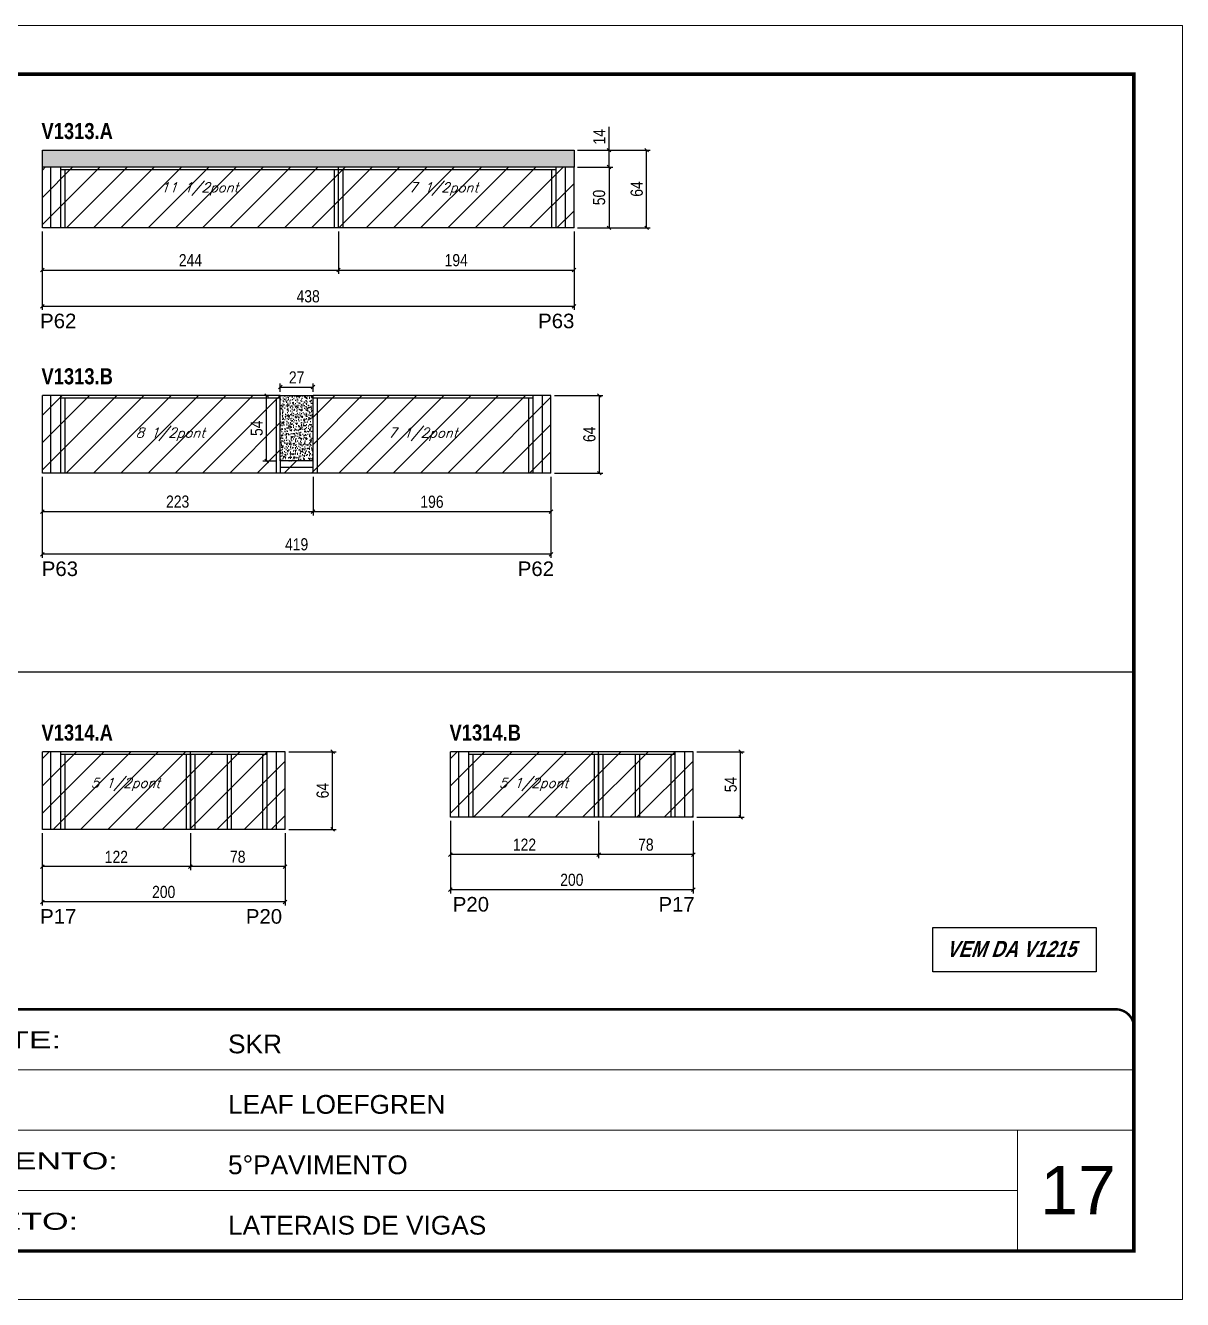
# Model space of a CAD drawing. Extents: x 3309 to 10384, y -2522 to 14608.
# Drawn here: x 3841 to 4794, y 8964 to 10014 of the extents above; entities that cross this region are included whole.
import ezdxf

# ---------------------------------------------------------------- set-up
doc = ezdxf.new("R2010")
doc.units = 0
doc.linetypes.add('CONTINUO', pattern=[0])
doc.linetypes.add('DASHED', pattern=[0.75, 0.5, -0.25])
for name, color, linetype in [('5', 5, 'Continuous'), ('COTA', 241, 'Continuous'), ('NOMENCLATURA', 7, 'Continuous'), ('Painéis', 200, 'Continuous'), ('SARR_2.2x10', 60, 'Continuous'), ('SARR_2.2x7', 40, 'Continuous'), ('SARR_3.5x7', 81, 'Continuous'), ('texto', 7, 'Continuous')]:
    doc.layers.add(name, color=color, linetype=linetype)
for name, color, linetype, lineweight in [('CARIMBO', 255, 'Continuous', 9), ('Folhas', 255, 'Continuous', 9), ('Hachura', 251, 'Continuous', 9), ('SARRAFO DE PRESSAO', 251, 'DASHED', 9)]:
    doc.layers.add(name, color=color, linetype=linetype, lineweight=lineweight)
doc.styles.add('ARIAL', font='arial.ttf')
doc.styles.add('COTA TECNICA', font='techl___.ttf', dxfattribs={"height": 10})
doc.styles.add('Romans', font='romans.shx')
doc.styles.get("Standard").update_dxf_attribs({"font": 'arial.ttf'})
doc.styles.add('TECNICA', font='techb___.ttf', dxfattribs={"height": 10})
doc.styles.add('Tecnologia', font='')
doc.styles.get('Tecnologia').set_extended_font_data('Forgotten Futurist')
doc.dimstyles.new('PAINEL', dxfattribs={"dimtxt": 10, "dimasz": 3, "dimexe": 3, "dimexo": 3, "dimgap": 3, "dimtad": 1, "dimdec": 1, "dimzin": 12, "dimdsep": 46, "dimtxsty": 'COTA TECNICA', "dimblk1": 'OBLIQUE', "dimblk2": 'OBLIQUE', "dimsah": 1, "dimcen": 0.9, "dimclrd": 4, "dimclre": 4, "dimclrt": 240, "dimadec": 1, "dimazin": 3, "dimtfac": 1, "dimtdec": 1, "dimtmove": 0, "dimatfit": 3, "dimfxl": 1, "dimtolj": 1, "dimtzin": 12, "dimarcsym": 0})

# ---------------------------------------------------------------- blocks, each defined once
blk = doc.blocks.new('9999999999')
at = {"color": 30, "linetype": 'CONTINUO'}
for p, q in [((98564.6, 34379.6), (99584, 34379.6)), ((98564.6, 34329.8), (99488, 34329.8)), ((99584, 34329.8), (99488, 34329.8)), ((99488, 34329.8), (99488, 34230.2)), ((98564.6, 34280), (99488, 34280))]:
    blk.add_line(p, q, dxfattribs=at)
at = {"color": 30, "linetype": 'CONTINUO', "const_width": 2}
blk.add_lwpolyline([(99584, 34230.2), (99584, 34414.4, 0.414214), (99569, 34429.4), (98229, 34429.4, 0.414214), (98214, 34414.4), (98214, 34245.2, 0.414214), (98229, 34230.2), (99584, 34230.2)], format="xyb", dxfattribs=at)
at = {"layer": 'Folhas'}
blk.add_lwpolyline([(98139, 34190.2), (99624, 34190.2), (99624, 35240.2), (98139, 35240.2)], close=True, dxfattribs=at)
at = {"layer": 'Folhas', "color": 30, "const_width": 3}
blk.add_lwpolyline([(98214, 34230.2), (99584, 34230.2), (99584, 35200.2), (98214, 35200.2)], close=True, dxfattribs=at)
at = {"color": 7, "linetype": 'Continuous', "ltscale": 5, "style": 'ARIAL'}
for s, height, p in [('SKR', 15.48, (98837.7, 34393.1)), ('LEAF LOEFGREN', 15.483, (98837.7, 34343.3)), ('5°PAVIMENTO', 15.483, (98837.7, 34293.5)), ('LATERAIS DE VIGAS', 15.483, (98837.7, 34243.7))]:
    blk.add_text(s, height=height, dxfattribs=at).set_placement(p)
at = {"layer": 'Folhas', "color": 7, "style": 'Tecnologia', "width": 1.5}
for s, p in [('CLIENTE:', (98573.7, 34397.2)), ('PAVIMENTO:', (98573.7, 34297.5)), ('PROJETO:', (98573.7, 34247.7))]:
    blk.add_text(s, height=14, dxfattribs=at).set_placement(p)
blk = doc.blocks.new('_Oblique')
at = {"color": 0, "linetype": 'ByBlock', "lineweight": -2}
blk.add_line((-0.5, -0.5), (0.5, 0.5), dxfattribs=at)
blk = doc.blocks.new('*D491')
at = {"layer": 'COTA', "color": 4, "lineweight": -2, "transparency": 16777216}
for p, q in [((3855.1, 9843.8), (3855.1, 9809)), ((4099.1, 9843.8), (4099.1, 9809)), ((3855.1, 9812), (4099.1, 9812))]:
    blk.add_line(p, q, dxfattribs=at)
at = {"layer": 'Defpoints', "color": 0, "transparency": 16777216}
for p in [(3855.1, 9846.8), (4099.1, 9846.8), (4099.1, 9812)]:
    blk.add_point(p, dxfattribs=at)
at = {"layer": 'COTA', "color": 4, "lineweight": -2, "transparency": 16777216, "xscale": 3, "yscale": 3, "zscale": 3, "rotation": 180}
blk.add_blockref('_Oblique', (3855.1, 9812), dxfattribs=at)
at = {"layer": 'COTA', "color": 4, "lineweight": -2, "transparency": 16777216, "xscale": 3, "yscale": 3, "zscale": 3}
blk.add_blockref('_Oblique', (4099.1, 9812), dxfattribs=at)
at = {"layer": 'COTA', "color": 240, "transparency": 16777216, "insert": (3977.1, 9820.1), "char_height": 10, "attachment_point": 5, "style": 'COTA TECNICA'}
blk.add_mtext('\\A1;244', dxfattribs=at)
blk = doc.blocks.new('*D492')
at = {"layer": 'COTA', "color": 4, "lineweight": -2, "transparency": 16777216}
for p, q in [((4099.1, 9843.8), (4099.1, 9809)), ((4293.1, 9843.8), (4293.1, 9809)), ((4099.1, 9812), (4293.1, 9812))]:
    blk.add_line(p, q, dxfattribs=at)
at = {"layer": 'Defpoints', "color": 0, "transparency": 16777216}
for p in [(4099.1, 9846.8), (4293.1, 9846.8), (4293.1, 9812)]:
    blk.add_point(p, dxfattribs=at)
at = {"layer": 'COTA', "color": 4, "lineweight": -2, "transparency": 16777216, "xscale": 3, "yscale": 3, "zscale": 3, "rotation": 180}
blk.add_blockref('_Oblique', (4099.1, 9812), dxfattribs=at)
at = {"layer": 'COTA', "color": 4, "lineweight": -2, "transparency": 16777216, "xscale": 3, "yscale": 3, "zscale": 3}
blk.add_blockref('_Oblique', (4293.1, 9812), dxfattribs=at)
at = {"layer": 'COTA', "color": 240, "transparency": 16777216, "insert": (4196.1, 9820.1), "char_height": 10, "attachment_point": 5, "style": 'COTA TECNICA'}
blk.add_mtext('\\A1;194', dxfattribs=at)
blk = doc.blocks.new('*D477')
at = {"layer": 'COTA', "color": 4, "linetype": 'ByBlock', "lineweight": -2, "transparency": 16777216}
for p, q in [((4078.1, 9641.6), (4078.1, 9609.8)), ((4274.1, 9641.6), (4274.1, 9609.8)), ((4274.1, 9612.8), (4078.1, 9612.8))]:
    blk.add_line(p, q, dxfattribs=at)
at = {"layer": 'Defpoints', "color": 0, "linetype": 'ByBlock', "transparency": 16777216}
for p in [(4078.1, 9644.6), (4274.1, 9644.6), (4078.1, 9612.8)]:
    blk.add_point(p, dxfattribs=at)
at = {"layer": 'COTA', "color": 4, "linetype": 'ByBlock', "lineweight": -2, "transparency": 16777216, "xscale": 3, "yscale": 3, "zscale": 3, "rotation": 180}
blk.add_blockref('_Oblique', (4078.1, 9612.8), dxfattribs=at)
at = {"layer": 'COTA', "color": 4, "linetype": 'ByBlock', "lineweight": -2, "transparency": 16777216, "xscale": 3, "yscale": 3, "zscale": 3}
blk.add_blockref('_Oblique', (4274.1, 9612.8), dxfattribs=at)
at = {"layer": 'COTA', "color": 240, "linetype": 'ByBlock', "transparency": 16777216, "insert": (4176.1, 9621), "char_height": 10, "attachment_point": 5, "style": 'COTA TECNICA'}
blk.add_mtext('\\A1;196', dxfattribs=at)
blk = doc.blocks.new('*D478')
at = {"layer": 'COTA', "color": 4, "linetype": 'ByBlock', "lineweight": -2, "transparency": 16777216}
for p, q in [((3855.1, 9641.6), (3855.1, 9609.8)), ((4078.1, 9641.6), (4078.1, 9609.8)), ((4078.1, 9612.8), (3855.1, 9612.8))]:
    blk.add_line(p, q, dxfattribs=at)
at = {"layer": 'Defpoints', "color": 0, "linetype": 'ByBlock', "transparency": 16777216}
for p in [(3855.1, 9644.6), (4078.1, 9644.6), (3855.1, 9612.8)]:
    blk.add_point(p, dxfattribs=at)
at = {"layer": 'COTA', "color": 4, "linetype": 'ByBlock', "lineweight": -2, "transparency": 16777216, "xscale": 3, "yscale": 3, "zscale": 3, "rotation": 180}
blk.add_blockref('_Oblique', (3855.1, 9612.8), dxfattribs=at)
at = {"layer": 'COTA', "color": 4, "linetype": 'ByBlock', "lineweight": -2, "transparency": 16777216, "xscale": 3, "yscale": 3, "zscale": 3}
blk.add_blockref('_Oblique', (4078.1, 9612.8), dxfattribs=at)
at = {"layer": 'COTA', "color": 240, "linetype": 'ByBlock', "transparency": 16777216, "insert": (3966.6, 9621.1), "char_height": 10, "attachment_point": 5, "style": 'COTA TECNICA'}
blk.add_mtext('\\A1;223', dxfattribs=at)
blk = doc.blocks.new('*D493')
at = {"layer": 'COTA', "color": 4, "linetype": 'ByBlock', "lineweight": -2, "transparency": 16777216}
for p, q in [((3855.1, 9641.6), (3855.1, 9574.8)), ((4274.1, 9641.6), (4274.1, 9574.8)), ((4274.1, 9577.8), (3855.1, 9577.8))]:
    blk.add_line(p, q, dxfattribs=at)
at = {"layer": 'Defpoints', "color": 0, "linetype": 'ByBlock', "transparency": 16777216}
for p in [(3855.1, 9644.6), (4274.1, 9644.6), (3855.1, 9577.8)]:
    blk.add_point(p, dxfattribs=at)
at = {"layer": 'COTA', "color": 4, "linetype": 'ByBlock', "lineweight": -2, "transparency": 16777216, "xscale": 3, "yscale": 3, "zscale": 3, "rotation": 180}
blk.add_blockref('_Oblique', (3855.1, 9577.8), dxfattribs=at)
at = {"layer": 'COTA', "color": 4, "linetype": 'ByBlock', "lineweight": -2, "transparency": 16777216, "xscale": 3, "yscale": 3, "zscale": 3}
blk.add_blockref('_Oblique', (4274.1, 9577.8), dxfattribs=at)
at = {"layer": 'COTA', "color": 240, "linetype": 'ByBlock', "transparency": 16777216, "insert": (4064.6, 9585.9), "char_height": 10, "attachment_point": 5, "style": 'COTA TECNICA'}
blk.add_mtext('\\A1;419', dxfattribs=at)
blk = doc.blocks.new('*D486')
at = {"layer": 'COTA', "color": 4, "lineweight": -2, "transparency": 16777216}
for p, q in [((4048.1, 9708.6), (4036.8, 9708.6)), ((4039.8, 9654.6), (4039.8, 9708.6)), ((4048.1, 9654.6), (4036.8, 9654.6))]:
    blk.add_line(p, q, dxfattribs=at)
at = {"layer": 'Defpoints', "color": 0, "transparency": 16777216}
for p in [(4039.8, 9708.6), (4051.1, 9708.6), (4051.1, 9654.6)]:
    blk.add_point(p, dxfattribs=at)
at = {"layer": 'COTA', "color": 4, "lineweight": -2, "transparency": 16777216, "xscale": 3, "yscale": 3, "zscale": 3}
for p, rotation in [((4039.8, 9708.6), 90), ((4039.8, 9654.6), 270)]:
    blk.add_blockref('_Oblique', p, dxfattribs=dict(at, rotation=rotation))
at = {"layer": 'COTA', "color": 240, "transparency": 16777216, "insert": (4031.7, 9681.6), "char_height": 10, "attachment_point": 5, "rotation": 90, "style": 'COTA TECNICA'}
blk.add_mtext('\\A1;54', dxfattribs=at)
blk = doc.blocks.new('*D487')
at = {"layer": 'COTA', "color": 4, "lineweight": -2, "transparency": 16777216}
for p, q in [((4051.1, 9711.6), (4051.1, 9718.5)), ((4051.1, 9715.5), (4078.1, 9715.5)), ((4078.1, 9711.6), (4078.1, 9718.5))]:
    blk.add_line(p, q, dxfattribs=at)
at = {"layer": 'Defpoints', "color": 0, "transparency": 16777216}
for p in [(4078.1, 9715.5), (4051.1, 9708.6), (4078.1, 9708.6)]:
    blk.add_point(p, dxfattribs=at)
at = {"layer": 'COTA', "color": 4, "lineweight": -2, "transparency": 16777216, "xscale": 3, "yscale": 3, "zscale": 3, "rotation": 180}
blk.add_blockref('_Oblique', (4051.1, 9715.5), dxfattribs=at)
at = {"layer": 'COTA', "color": 4, "lineweight": -2, "transparency": 16777216, "xscale": 3, "yscale": 3, "zscale": 3}
blk.add_blockref('_Oblique', (4078.1, 9715.5), dxfattribs=at)
at = {"layer": 'COTA', "color": 240, "transparency": 16777216, "insert": (4064.6, 9723.5), "char_height": 10, "attachment_point": 5, "style": 'COTA TECNICA'}
blk.add_mtext('\\A1;27', dxfattribs=at)
blk = doc.blocks.new('*D488')
at = {"layer": 'COTA', "color": 4, "lineweight": -2, "transparency": 16777216}
for p, q in [((4277.1, 9708.6), (4316.9, 9708.6)), ((4313.9, 9708.6), (4313.9, 9644.6)), ((4277.1, 9644.6), (4316.9, 9644.6))]:
    blk.add_line(p, q, dxfattribs=at)
at = {"layer": 'Defpoints', "color": 0, "transparency": 16777216}
for p in [(4274.1, 9708.6), (4274.1, 9644.6), (4313.9, 9644.6)]:
    blk.add_point(p, dxfattribs=at)
at = {"layer": 'COTA', "color": 4, "lineweight": -2, "transparency": 16777216, "xscale": 3, "yscale": 3, "zscale": 3}
for p, rotation in [((4313.9, 9708.6), 90), ((4313.9, 9644.6), 270)]:
    blk.add_blockref('_Oblique', p, dxfattribs=dict(at, rotation=rotation))
at = {"layer": 'COTA', "color": 240, "transparency": 16777216, "insert": (4305.8, 9676.6), "char_height": 10, "attachment_point": 5, "rotation": 90, "style": 'COTA TECNICA'}
blk.add_mtext('\\A1;64', dxfattribs=at)
blk = doc.blocks.new('*D475')
at = {"layer": 'COTA', "color": 4, "linetype": 'ByBlock', "lineweight": -2, "transparency": 16777216}
for p, q in [((3977.1, 9348), (3977.1, 9317.3)), ((4055.1, 9348), (4055.1, 9317.3)), ((4055.1, 9320.3), (3977.1, 9320.3))]:
    blk.add_line(p, q, dxfattribs=at)
at = {"layer": 'Defpoints', "color": 0, "linetype": 'ByBlock', "transparency": 16777216}
for p in [(3977.1, 9351), (4055.1, 9351), (3977.1, 9320.3)]:
    blk.add_point(p, dxfattribs=at)
at = {"layer": 'COTA', "color": 4, "linetype": 'ByBlock', "lineweight": -2, "transparency": 16777216, "xscale": 3, "yscale": 3, "zscale": 3, "rotation": 180}
blk.add_blockref('_Oblique', (3977.1, 9320.3), dxfattribs=at)
at = {"layer": 'COTA', "color": 4, "linetype": 'ByBlock', "lineweight": -2, "transparency": 16777216, "xscale": 3, "yscale": 3, "zscale": 3}
blk.add_blockref('_Oblique', (4055.1, 9320.3), dxfattribs=at)
at = {"layer": 'COTA', "color": 240, "linetype": 'ByBlock', "transparency": 16777216, "insert": (4016.1, 9328.4), "char_height": 10, "attachment_point": 5, "style": 'COTA TECNICA'}
blk.add_mtext('\\A1;78', dxfattribs=at)
blk = doc.blocks.new('*D476')
at = {"layer": 'COTA', "color": 4, "linetype": 'ByBlock', "lineweight": -2, "transparency": 16777216}
for p, q in [((3855.1, 9348), (3855.1, 9317.3)), ((3977.1, 9348), (3977.1, 9317.3)), ((3977.1, 9320.3), (3855.1, 9320.3))]:
    blk.add_line(p, q, dxfattribs=at)
at = {"layer": 'Defpoints', "color": 0, "linetype": 'ByBlock', "transparency": 16777216}
for p in [(3855.1, 9351), (3977.1, 9351), (3855.1, 9320.3)]:
    blk.add_point(p, dxfattribs=at)
at = {"layer": 'COTA', "color": 4, "linetype": 'ByBlock', "lineweight": -2, "transparency": 16777216, "xscale": 3, "yscale": 3, "zscale": 3, "rotation": 180}
blk.add_blockref('_Oblique', (3855.1, 9320.3), dxfattribs=at)
at = {"layer": 'COTA', "color": 4, "linetype": 'ByBlock', "lineweight": -2, "transparency": 16777216, "xscale": 3, "yscale": 3, "zscale": 3}
blk.add_blockref('_Oblique', (3977.1, 9320.3), dxfattribs=at)
at = {"layer": 'COTA', "color": 240, "linetype": 'ByBlock', "transparency": 16777216, "insert": (3916.1, 9328.4), "char_height": 10, "attachment_point": 5, "style": 'COTA TECNICA'}
blk.add_mtext('\\A1;122', dxfattribs=at)
blk = doc.blocks.new('*D489')
at = {"layer": 'COTA', "color": 4, "linetype": 'ByBlock', "lineweight": -2, "transparency": 16777216}
for p, q in [((3855.1, 9348), (3855.1, 9288.3)), ((4055.1, 9348), (4055.1, 9288.3)), ((4055.1, 9291.3), (3855.1, 9291.3))]:
    blk.add_line(p, q, dxfattribs=at)
at = {"layer": 'Defpoints', "color": 0, "linetype": 'ByBlock', "transparency": 16777216}
for p in [(3855.1, 9351), (4055.1, 9351), (3855.1, 9291.3)]:
    blk.add_point(p, dxfattribs=at)
at = {"layer": 'COTA', "color": 4, "linetype": 'ByBlock', "lineweight": -2, "transparency": 16777216, "xscale": 3, "yscale": 3, "zscale": 3, "rotation": 180}
blk.add_blockref('_Oblique', (3855.1, 9291.3), dxfattribs=at)
at = {"layer": 'COTA', "color": 4, "linetype": 'ByBlock', "lineweight": -2, "transparency": 16777216, "xscale": 3, "yscale": 3, "zscale": 3}
blk.add_blockref('_Oblique', (4055.1, 9291.3), dxfattribs=at)
at = {"layer": 'COTA', "color": 240, "linetype": 'ByBlock', "transparency": 16777216, "insert": (3955.1, 9299.4), "char_height": 10, "attachment_point": 5, "style": 'COTA TECNICA'}
blk.add_mtext('\\A1;200', dxfattribs=at)
blk = doc.blocks.new('*D490')
at = {"layer": 'COTA', "color": 4, "lineweight": -2, "transparency": 16777216}
for p, q in [((4058.1, 9415), (4097.2, 9415)), ((4094.2, 9351), (4094.2, 9415)), ((4058.1, 9351), (4097.2, 9351))]:
    blk.add_line(p, q, dxfattribs=at)
at = {"layer": 'Defpoints', "color": 0, "transparency": 16777216}
for p in [(4055.1, 9415), (4094.2, 9415), (4055.1, 9351)]:
    blk.add_point(p, dxfattribs=at)
at = {"layer": 'COTA', "color": 4, "lineweight": -2, "transparency": 16777216, "xscale": 3, "yscale": 3, "zscale": 3}
for p, rotation in [((4094.2, 9415), 90), ((4094.2, 9351), 270)]:
    blk.add_blockref('_Oblique', p, dxfattribs=dict(at, rotation=rotation))
at = {"layer": 'COTA', "color": 240, "transparency": 16777216, "insert": (4086.1, 9383), "char_height": 10, "attachment_point": 5, "rotation": 90, "style": 'COTA TECNICA'}
blk.add_mtext('\\A1;64', dxfattribs=at)
blk = doc.blocks.new('*D479')
at = {"layer": 'COTA', "color": 4, "linetype": 'ByBlock', "lineweight": -2, "transparency": 16777216}
for p, q in [((4313.3, 9358), (4313.3, 9327.3)), ((4391.3, 9358), (4391.3, 9327.3)), ((4391.3, 9330.3), (4313.3, 9330.3))]:
    blk.add_line(p, q, dxfattribs=at)
at = {"layer": 'Defpoints', "color": 0, "linetype": 'ByBlock', "transparency": 16777216}
for p in [(4313.3, 9361), (4391.3, 9361), (4313.3, 9330.3)]:
    blk.add_point(p, dxfattribs=at)
at = {"layer": 'COTA', "color": 4, "linetype": 'ByBlock', "lineweight": -2, "transparency": 16777216, "xscale": 3, "yscale": 3, "zscale": 3, "rotation": 180}
blk.add_blockref('_Oblique', (4313.3, 9330.3), dxfattribs=at)
at = {"layer": 'COTA', "color": 4, "linetype": 'ByBlock', "lineweight": -2, "transparency": 16777216, "xscale": 3, "yscale": 3, "zscale": 3}
blk.add_blockref('_Oblique', (4391.3, 9330.3), dxfattribs=at)
at = {"layer": 'COTA', "color": 240, "linetype": 'ByBlock', "transparency": 16777216, "insert": (4352.3, 9338.4), "char_height": 10, "attachment_point": 5, "style": 'COTA TECNICA'}
blk.add_mtext('\\A1;78', dxfattribs=at)
blk = doc.blocks.new('*D480')
at = {"layer": 'COTA', "color": 4, "linetype": 'ByBlock', "lineweight": -2, "transparency": 16777216}
for p, q in [((4191.3, 9358), (4191.3, 9327.3)), ((4313.3, 9358), (4313.3, 9327.3)), ((4313.3, 9330.3), (4191.3, 9330.3))]:
    blk.add_line(p, q, dxfattribs=at)
at = {"layer": 'Defpoints', "color": 0, "linetype": 'ByBlock', "transparency": 16777216}
for p in [(4191.3, 9361), (4313.3, 9361), (4191.3, 9330.3)]:
    blk.add_point(p, dxfattribs=at)
at = {"layer": 'COTA', "color": 4, "linetype": 'ByBlock', "lineweight": -2, "transparency": 16777216, "xscale": 3, "yscale": 3, "zscale": 3, "rotation": 180}
blk.add_blockref('_Oblique', (4191.3, 9330.3), dxfattribs=at)
at = {"layer": 'COTA', "color": 4, "linetype": 'ByBlock', "lineweight": -2, "transparency": 16777216, "xscale": 3, "yscale": 3, "zscale": 3}
blk.add_blockref('_Oblique', (4313.3, 9330.3), dxfattribs=at)
at = {"layer": 'COTA', "color": 240, "linetype": 'ByBlock', "transparency": 16777216, "insert": (4252.3, 9338.4), "char_height": 10, "attachment_point": 5, "style": 'COTA TECNICA'}
blk.add_mtext('\\A1;122', dxfattribs=at)
blk = doc.blocks.new('*D494')
at = {"layer": 'COTA', "color": 4, "linetype": 'ByBlock', "lineweight": -2, "transparency": 16777216}
for p, q in [((4191.3, 9358), (4191.3, 9298.3)), ((4391.3, 9358), (4391.3, 9298.3)), ((4391.3, 9301.3), (4191.3, 9301.3))]:
    blk.add_line(p, q, dxfattribs=at)
at = {"layer": 'Defpoints', "color": 0, "linetype": 'ByBlock', "transparency": 16777216}
for p in [(4191.3, 9361), (4391.3, 9361), (4191.3, 9301.3)]:
    blk.add_point(p, dxfattribs=at)
at = {"layer": 'COTA', "color": 4, "linetype": 'ByBlock', "lineweight": -2, "transparency": 16777216, "xscale": 3, "yscale": 3, "zscale": 3, "rotation": 180}
blk.add_blockref('_Oblique', (4191.3, 9301.3), dxfattribs=at)
at = {"layer": 'COTA', "color": 4, "linetype": 'ByBlock', "lineweight": -2, "transparency": 16777216, "xscale": 3, "yscale": 3, "zscale": 3}
blk.add_blockref('_Oblique', (4391.3, 9301.3), dxfattribs=at)
at = {"layer": 'COTA', "color": 240, "linetype": 'ByBlock', "transparency": 16777216, "insert": (4291.3, 9309.4), "char_height": 10, "attachment_point": 5, "style": 'COTA TECNICA'}
blk.add_mtext('\\A1;200', dxfattribs=at)
blk = doc.blocks.new('*D495')
at = {"layer": 'COTA', "color": 4, "lineweight": -2, "transparency": 16777216}
for p, q in [((4394.3, 9415), (4433.3, 9415)), ((4430.3, 9361), (4430.3, 9415)), ((4394.3, 9361), (4433.3, 9361))]:
    blk.add_line(p, q, dxfattribs=at)
at = {"layer": 'Defpoints', "color": 0, "transparency": 16777216}
for p in [(4391.3, 9415), (4430.3, 9415), (4391.3, 9361)]:
    blk.add_point(p, dxfattribs=at)
at = {"layer": 'COTA', "color": 4, "lineweight": -2, "transparency": 16777216, "xscale": 3, "yscale": 3, "zscale": 3}
for p, rotation in [((4430.3, 9415), 90), ((4430.3, 9361), 270)]:
    blk.add_blockref('_Oblique', p, dxfattribs=dict(at, rotation=rotation))
at = {"layer": 'COTA', "color": 240, "transparency": 16777216, "insert": (4422.2, 9388), "char_height": 10, "attachment_point": 5, "rotation": 90, "style": 'COTA TECNICA'}
blk.add_mtext('\\A1;54', dxfattribs=at)
blk = doc.blocks.new('*D496')
at = {"layer": 'COTA', "color": 4, "lineweight": -2, "transparency": 16777216}
for p, q in [((3855.1, 9843.8), (3855.1, 9779.1)), ((4293.1, 9843.8), (4293.1, 9779.1)), ((3855.1, 9782.1), (4293.1, 9782.1))]:
    blk.add_line(p, q, dxfattribs=at)
at = {"layer": 'Defpoints', "color": 0, "transparency": 16777216}
for p in [(3855.1, 9846.8), (4293.1, 9846.8), (4293.1, 9782.1)]:
    blk.add_point(p, dxfattribs=at)
at = {"layer": 'COTA', "color": 4, "lineweight": -2, "transparency": 16777216, "xscale": 3, "yscale": 3, "zscale": 3, "rotation": 180}
blk.add_blockref('_Oblique', (3855.1, 9782.1), dxfattribs=at)
at = {"layer": 'COTA', "color": 4, "lineweight": -2, "transparency": 16777216, "xscale": 3, "yscale": 3, "zscale": 3}
blk.add_blockref('_Oblique', (4293.1, 9782.1), dxfattribs=at)
at = {"layer": 'COTA', "color": 240, "transparency": 16777216, "insert": (4074.1, 9790.3), "char_height": 10, "attachment_point": 5, "style": 'COTA TECNICA'}
blk.add_mtext('\\A1;438', dxfattribs=at)
blk = doc.blocks.new('*D497')
at = {"layer": 'COTA', "color": 4, "lineweight": -2, "transparency": 16777216}
for p, q in [((4296.1, 9896.8), (4325, 9896.8)), ((4322, 9896.8), (4322, 9846.8)), ((4296.1, 9846.8), (4325, 9846.8))]:
    blk.add_line(p, q, dxfattribs=at)
at = {"layer": 'Defpoints', "color": 0, "transparency": 16777216}
for p in [(4293.1, 9896.8), (4293.1, 9846.8), (4322, 9846.8)]:
    blk.add_point(p, dxfattribs=at)
at = {"layer": 'COTA', "color": 4, "lineweight": -2, "transparency": 16777216, "xscale": 3, "yscale": 3, "zscale": 3}
for p, rotation in [((4322, 9896.8), 90), ((4322, 9846.8), 270)]:
    blk.add_blockref('_Oblique', p, dxfattribs=dict(at, rotation=rotation))
at = {"layer": 'COTA', "color": 240, "transparency": 16777216, "insert": (4313.8, 9871.8), "char_height": 10, "attachment_point": 5, "rotation": 90, "style": 'COTA TECNICA'}
blk.add_mtext('\\A1;50', dxfattribs=at)
blk = doc.blocks.new('*D1157')
at = {"layer": 'COTA', "color": 4, "lineweight": -2, "transparency": 16777216}
for p, q in [((4322, 9910.8), (4322, 9929.9)), ((4296.1, 9910.8), (4325, 9910.8)), ((4322, 9896.8), (4322, 9910.8)), ((4296.1, 9896.8), (4325, 9896.8))]:
    blk.add_line(p, q, dxfattribs=at)
at = {"layer": 'Defpoints', "color": 0, "transparency": 16777216}
for p in [(4293.1, 9910.8), (4322, 9910.8), (4293.1, 9896.8)]:
    blk.add_point(p, dxfattribs=at)
at = {"layer": 'COTA', "color": 4, "lineweight": -2, "transparency": 16777216, "xscale": 3, "yscale": 3, "zscale": 3}
for p, rotation in [((4322, 9910.8), 90), ((4322, 9896.8), 270)]:
    blk.add_blockref('_Oblique', p, dxfattribs=dict(at, rotation=rotation))
at = {"layer": 'COTA', "color": 240, "transparency": 16777216, "insert": (4313.9, 9921.8), "char_height": 10, "attachment_point": 5, "rotation": 90, "style": 'COTA TECNICA'}
blk.add_mtext('\\A1;14', dxfattribs=at)
blk = doc.blocks.new('*D1158')
at = {"layer": 'COTA', "color": 4, "lineweight": -2, "transparency": 16777216}
for p, q in [((4296.1, 9910.8), (4355.9, 9910.8)), ((4352.9, 9846.8), (4352.9, 9910.8)), ((4296.1, 9846.8), (4355.9, 9846.8))]:
    blk.add_line(p, q, dxfattribs=at)
at = {"layer": 'Defpoints', "color": 0, "transparency": 16777216}
for p in [(4293.1, 9910.8), (4352.9, 9910.8), (4293.1, 9846.8)]:
    blk.add_point(p, dxfattribs=at)
at = {"layer": 'COTA', "color": 4, "lineweight": -2, "transparency": 16777216, "xscale": 3, "yscale": 3, "zscale": 3}
for p, rotation in [((4352.9, 9910.8), 90), ((4352.9, 9846.8), 270)]:
    blk.add_blockref('_Oblique', p, dxfattribs=dict(at, rotation=rotation))
at = {"layer": 'COTA', "color": 240, "transparency": 16777216, "insert": (4344.8, 9878.8), "char_height": 10, "attachment_point": 5, "rotation": 90, "style": 'COTA TECNICA'}
blk.add_mtext('\\A1;64', dxfattribs=at)

msp = doc.modelspace()

# ---------------------------------------------------------------- hatches: boundary and pattern name
at = {"layer": 'COTA'}
h = msp.add_hatch(dxfattribs=at)
h.set_pattern_fill('AR-CONC', color=256, scale=0.03)
h.paths.add_polyline_path([(4293.12, 9910.77), (3855.12, 9910.77), (3855.12, 9896.77), (4293.12, 9896.77)])
h = msp.add_hatch(dxfattribs=at)
h.set_pattern_fill('AR-CONC', color=256, scale=0.03)
h.set_pattern_definition([(50, (-4585.2696, -2161.3263), (5.4655401, -0.4781726), [0.5715, -6.2865]), (355, (-4585.2696, -2161.326), (-1.0573026, 5.7317054), [0.4572, -5.0292175]), (100.451445, (-4584.814, -2161.366), (4.4082374, 5.2535326), [0.4857003, -5.3427073]), (46.1842, (-4585.2696, -2159.802), (8.1323712, -1.2612698), [0.85725, -9.42975]), (96.63556, (-4584.592, -2159.907), (7.122124, 7.4227837), [0.7285507, -8.0140682]), (351.18415, (-4585.27, -2159.802), (7.122124, 7.4227837), [0.685799, -7.543792]), (21, (-4584.5076, -2160.1833), (4.5484317, -3.067956), [0.5715, -6.2865]), (326, (-4584.5076, -2160.183), (1.8540609, 5.525639), [0.4572, -5.0292]), (71.451445, (-4584.1286, -2160.439), (6.4024926, 2.457683), [0.4857003, -5.3426981]), (37.5, (-4585.2696, -2161.3263), (0.0926581, 2.53665117), [0, -4.96824, 0, -5.1054, 0, -5.04825]), (7.5, (-4585.2696, -2161.3263), (2.0045899, 3.00541724), [0, -2.91084, 0, -4.85394, 0, -1.92405]), (327.5, (-4586.9689, -2161.3263), (4.06771786, -0.17186232), [0, -1.905, 0, -5.9436, 0, -7.8867]), (317.5, (-4587.731, -2161.3263), (4.4438754, 0.7627947), [0, -2.4765, 0, -3.94716, 0, -5.6007])])
h.paths.add_polyline_path([(4051.12, 9654.65), (4078.12, 9654.65), (4078.12, 9708.65), (4051.12, 9708.65)])
at = {"layer": 'Hachura', "linetype": 'ByBlock'}
h = msp.add_hatch(dxfattribs=at)
h.set_pattern_fill('ANSI31', color=256, scale=5)
h.paths.add_polyline_path([(4274.12, 9708.65), (4078.12, 9708.65), (4078.12, 9644.65), (4274.12, 9644.65)])
h.paths.add_polyline_path([(4051.12, 9708.65), (3855.12, 9708.65), (3855.12, 9644.65), (4078.12, 9644.65), (4078.12, 9654.65), (4051.12, 9654.65)])
h.paths.add_polyline_path([(4293.12, 9896.77), (4099.12, 9896.77), (4099.12, 9846.77), (4293.12, 9846.77)])
h.paths.add_polyline_path([(4099.12, 9896.77), (3855.12, 9896.77), (3855.12, 9846.77), (4099.12, 9846.77)])
h = msp.add_hatch(dxfattribs=at)
h.set_pattern_fill('ANSI31', color=256, scale=5)
h.set_pattern_definition([(45, (13.5, 0), (-11.22532, 11.22532), [])])
h.paths.add_polyline_path([(3855.12, 9415.03), (3855.12, 9351.03), (3977.12, 9351.03), (3977.12, 9415.03)])
h.paths.add_polyline_path([(3977.12, 9415.03), (3977.12, 9351.03), (4055.12, 9351.03), (4055.12, 9415.03)])
h = msp.add_hatch(dxfattribs=at)
h.set_pattern_fill('ANSI31', color=256, scale=5)
h.set_pattern_definition([(45, (349.659, 0), (-11.22532, 11.22532), [])])
h.paths.add_polyline_path([(4313.28, 9361.03), (4313.28, 9415.03), (4191.28, 9415.03), (4191.28, 9361.03)])
h.paths.add_polyline_path([(4391.28, 9361.03), (4391.28, 9415.03), (4313.28, 9415.03), (4313.28, 9361.03)])

# ---------------------------------------------------------------- linework, layer by layer
at = {"layer": 'COTA'}
for p, q in [((3855.12, 9896.77), (3855.12, 9910.77)), ((3855.12, 9910.77), (4293.12, 9910.77)), ((4293.12, 9910.77), (4293.12, 9896.77)), ((4051.12, 9708.65), (4078.12, 9708.65)), ((4051.12, 9654.65), (4051.12, 9644.65)), ((3384.37, 9481), (4754.37, 9481))]:
    msp.add_line(p, q, dxfattribs=at)
at = {"layer": 'NOMENCLATURA', "elevation": 0}
msp.add_lwpolyline([(4588.58, 9270.05), (4723.12, 9270.05), (4723.12, 9233.59), (4588.58, 9233.59)], close=True, dxfattribs=at)
at = {"layer": 'Painéis', "linetype": 'ByBlock'}
for p, q in [((4293.12, 9896.77), (3855.12, 9896.77)), ((3855.12, 9846.77), (3855.12, 9896.77)), ((4099.12, 9846.77), (4099.12, 9896.77)), ((4293.12, 9846.77), (4293.12, 9896.77)), ((4293.12, 9846.77), (3855.12, 9846.77)), ((4051.12, 9708.65), (3855.12, 9708.65)), ((3855.12, 9644.65), (3855.12, 9708.65)), ((4051.12, 9654.65), (4051.12, 9708.65)), ((4274.12, 9708.65), (4078.12, 9708.65)), ((4078.12, 9644.65), (4078.12, 9708.65)), ((4274.12, 9644.65), (4274.12, 9708.65)), ((4078.12, 9654.65), (4051.12, 9654.65)), ((4274.12, 9644.65), (3855.12, 9644.65)), ((4055.12, 9415.03), (3855.12, 9415.03)), ((3855.12, 9351.03), (3855.12, 9415.03)), ((3977.12, 9351.03), (3977.12, 9415.03)), ((4055.12, 9351.03), (4055.12, 9415.03)), ((4391.28, 9415.03), (4191.28, 9415.03)), ((4191.28, 9361.03), (4191.28, 9415.03)), ((4313.28, 9361.03), (4313.28, 9415.03)), ((4391.28, 9361.03), (4391.28, 9415.03)), ((4391.28, 9361.03), (4191.28, 9361.03)), ((4055.12, 9351.03), (3855.12, 9351.03))]:
    msp.add_line(p, q, dxfattribs=at)
at = {"layer": 'SARR_2.2x10'}
msp.add_line((4051.12, 9649.65), (4078.12, 9649.65), dxfattribs=at)
at = {"layer": 'SARR_2.2x7', "linetype": 'Continuous'}
for p, q in [((3862.12, 9846.77), (3862.12, 9896.77)), ((4099.12, 9894.57), (3870.12, 9894.57)), ((4278.12, 9894.57), (4099.12, 9894.57)), ((4286.12, 9846.77), (4286.12, 9896.77)), ((3862.12, 9644.65), (3862.12, 9708.65)), ((4051.12, 9706.45), (3870.12, 9706.45)), ((4259.12, 9706.45), (4078.12, 9706.45)), ((4267.12, 9644.65), (4267.12, 9708.65)), ((3862.12, 9351.03), (3862.12, 9415.03)), ((3977.12, 9412.83), (3870.12, 9412.83)), ((4040.12, 9412.83), (3977.12, 9412.83)), ((4048.12, 9351.03), (4048.12, 9415.03)), ((4198.28, 9361.03), (4198.28, 9415.03)), ((4313.28, 9412.83), (4206.28, 9412.83)), ((4376.28, 9412.83), (4313.28, 9412.83)), ((4384.28, 9361.03), (4384.28, 9415.03))]:
    msp.add_line(p, q, dxfattribs=at)
at = {"layer": 'SARR_3.5x7'}
for p, q in [((3870.12, 9896.77), (3870.12, 9846.77)), ((3873.62, 9894.57), (3873.62, 9846.77)), ((4095.62, 9894.57), (4095.62, 9846.77)), ((4102.62, 9894.57), (4102.62, 9846.77)), ((4274.62, 9894.57), (4274.62, 9846.77)), ((4278.12, 9896.77), (4278.12, 9846.77)), ((3870.12, 9708.65), (3870.12, 9644.65)), ((3873.62, 9706.45), (3873.62, 9644.65)), ((4047.62, 9706.45), (4047.62, 9644.65)), ((4081.62, 9706.45), (4081.62, 9644.65)), ((4255.62, 9706.45), (4255.62, 9644.65)), ((4259.12, 9708.65), (4259.12, 9644.65)), ((3870.12, 9415.03), (3870.12, 9351.03)), ((3873.62, 9412.83), (3873.62, 9351.03)), ((3973.62, 9412.83), (3973.62, 9351.03)), ((3977.12, 9412.83), (3977.12, 9351.03)), ((3980.62, 9412.83), (3980.62, 9351.03)), ((4007.26, 9412.83), (4007.26, 9351.03)), ((4010.76, 9412.83), (4010.76, 9351.03)), ((4036.62, 9412.83), (4036.62, 9351.03)), ((4040.12, 9415.03), (4040.12, 9351.03)), ((4206.28, 9415.03), (4206.28, 9361.03)), ((4209.78, 9412.83), (4209.78, 9361.03)), ((4309.78, 9412.83), (4309.78, 9361.03)), ((4313.28, 9412.83), (4313.28, 9361.03)), ((4316.78, 9412.83), (4316.78, 9361.03)), ((4343.42, 9412.83), (4343.42, 9361.03)), ((4346.92, 9412.83), (4346.92, 9361.03)), ((4372.78, 9412.83), (4372.78, 9361.03)), ((4376.28, 9415.03), (4376.28, 9361.03))]:
    msp.add_line(p, q, dxfattribs=at)

# ---------------------------------------------------------------- block references
at = {"layer": 'SARRAFO DE PRESSAO', "color": 6, "linetype": 'ByBlock'}
msp.add_blockref('9999999999', (-94829.61, -25226.65), dxfattribs=at)

# ---------------------------------------------------------------- texts
at = {"layer": '5', "linetype": 'Continuous'}
for s, rotation, p in [('P62', 0.00004, (3853.32, 9764.05)), ('P63', 0.00004, (4263.57, 9764.05)), ('P63', 0.00004, (3854.68, 9559.83)), ('P62', 0.00004, (4246.8, 9559.83)), ('P20', 359.99996, (4193.27, 9283.31)), ('P17', 359.99996, (4362.72, 9283.31)), ('P17', 0.00004, (3853.32, 9273.31)), ('P20', 0.00004, (4022.81, 9273.31))]:
    msp.add_text(s, height=12, rotation=rotation, dxfattribs=at).set_placement(p)
at = {"layer": 'CARIMBO', "style": 'ARIAL'}
msp.add_text('17', height=40, dxfattribs=at).set_placement((4677.23, 9033.7))
at = {"layer": 'NOMENCLATURA', "style": 'TECNICA'}
for s, p in [('V1313.A', (3854.4, 9919.96)), ('V1313.B', (3854.4, 9717.83)), ('V1314.A', (3854.4, 9424.22)), ('V1314.B', (4190.56, 9424.22))]:
    msp.add_text(s, height=13.2, dxfattribs=at).set_placement(p)
at = {"layer": 'NOMENCLATURA', "insert": (4653.02, 9259.09), "char_height": 13.2, "width": 300.2766, "attachment_point": 2, "style": 'TECNICA'}
msp.add_mtext('{\\Q19;VEM DA V1215}', dxfattribs=at)
at = {"layer": 'texto', "color": 2, "char_height": 8, "attachment_point": 5, "style": 'Romans'}
for s, insert in [('{\\Q19;\\C256;11 1/2pont}', (3984.62, 9878.77)), ('{\\Q19;\\C256;7 1/2pont}', (4185.62, 9878.77)), ('{\\Q19;\\C256;8 1/2pont}', (3960.62, 9676.65)), ('{\\Q19;\\C256;7 1/2pont}', (4168.62, 9676.65)), ('{\\Q19;\\C256;5 1/2pont}', (3923.62, 9388.03)), ('{\\Q19;\\C256;5 1/2pont}', (4259.78, 9388.03))]:
    msp.add_mtext(s, dxfattribs=dict(at, insert=insert))

# ---------------------------------------------------------------- dimensions: what is measured, and where the dimension line sits
at = {"layer": 'COTA'}
for base, p1, p2, picture, middle in [((4321.95, 9910.77), (4293.12, 9896.77), (4293.12, 9910.77), '*D1157', (4313.88, 9921.83)), ((4352.87, 9910.77), (4293.12, 9846.77), (4293.12, 9910.77), '*D1158', (4344.77, 9878.77)), ((4321.95, 9846.77), (4293.12, 9896.77), (4293.12, 9846.77), '*D497', (4313.85, 9871.77)), ((4039.83, 9708.65), (4051.12, 9654.65), (4051.12, 9708.65), '*D486', (4031.73, 9681.65)), ((4313.87, 9644.65), (4274.12, 9708.65), (4274.12, 9644.65), '*D488', (4305.77, 9676.65)), ((4094.16, 9415.03), (4055.12, 9351.03), (4055.12, 9415.03), '*D490', (4086.05, 9383.03)), ((4430.32, 9415.03), (4391.28, 9361.03), (4391.28, 9415.03), '*D495', (4422.21, 9388.03))]:
    dim = msp.add_linear_dim(base=base, p1=p1, p2=p2, angle=90, dimstyle='PAINEL', dxfattribs=at)
    dim.commit()
    dim.dimension.update_dxf_attribs({"geometry": picture, "text_midpoint": middle})
for base, p1, p2, picture, middle in [((4099.12, 9812.03), (3855.12, 9846.77), (4099.12, 9846.77), '*D491', (3977.12, 9820.1)), ((4293.12, 9782.06), (3855.12, 9846.77), (4293.12, 9846.77), '*D496', (4074.12, 9790.3)), ((4078.12, 9715.46), (4051.12, 9708.65), (4078.12, 9708.65), '*D487', (4064.62, 9723.54))]:
    dim = msp.add_linear_dim(base=base, p1=p1, p2=p2, dimstyle='PAINEL', dxfattribs=at)
    dim.commit()
    dim.dimension.update_dxf_attribs({"geometry": picture, "text_midpoint": middle})
dim = msp.add_linear_dim(base=(4293.12, 9812.03), p1=(4099.12, 9846.77), p2=(4293.12, 9846.77), dimstyle='PAINEL', override={"dimtmove": 1}, dxfattribs=at)
dim.commit()
dim.dimension.update_dxf_attribs({"geometry": '*D492', "text_midpoint": (4196.12, 9820.13)})
at = {"layer": 'COTA', "linetype": 'ByBlock'}
for base, p1, p2, picture, middle in [((3855.12, 9612.85), (4078.12, 9644.65), (3855.12, 9644.65), '*D478', (3966.62, 9621.07)), ((4191.28, 9330.29), (4313.28, 9361.03), (4191.28, 9361.03), '*D480', (4252.28, 9338.35)), ((3855.12, 9320.29), (3977.12, 9351.03), (3855.12, 9351.03), '*D476', (3916.12, 9328.35))]:
    dim = msp.add_linear_dim(base=base, p1=p1, p2=p2, angle=180, dimstyle='PAINEL', override={"dimtmove": 1}, dxfattribs=at)
    dim.commit()
    dim.dimension.update_dxf_attribs({"geometry": picture, "text_midpoint": middle})
for base, p1, p2, picture, middle in [((3855.12, 9577.84), (4274.12, 9644.65), (3855.12, 9644.65), '*D493', (4064.62, 9585.95)), ((4078.12, 9612.85), (4274.12, 9644.65), (4078.12, 9644.65), '*D477', (4176.12, 9620.98)), ((4191.28, 9301.33), (4391.28, 9361.03), (4191.28, 9361.03), '*D494', (4291.28, 9309.43)), ((4313.28, 9330.29), (4391.28, 9361.03), (4313.28, 9361.03), '*D479', (4352.28, 9338.39)), ((3855.12, 9291.33), (4055.12, 9351.03), (3855.12, 9351.03), '*D489', (3955.12, 9299.43)), ((3977.12, 9320.29), (4055.12, 9351.03), (3977.12, 9351.03), '*D475', (4016.12, 9328.39))]:
    dim = msp.add_linear_dim(base=base, p1=p1, p2=p2, angle=180, dimstyle='PAINEL', dxfattribs=at)
    dim.commit()
    dim.dimension.update_dxf_attribs({"geometry": picture, "text_midpoint": middle})

doc.saveas('drawing.dxf')
